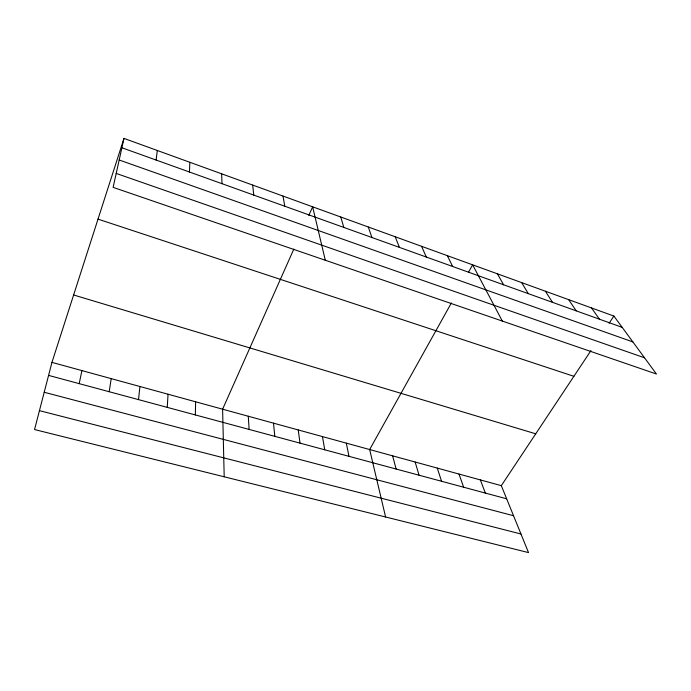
<?xml version="1.0" encoding="UTF-8"?>
<svg xmlns="http://www.w3.org/2000/svg" width="691" height="691" viewBox="0 0 691 691"><rect width="100%" height="100%" fill="white"/><g stroke="black" fill="none" stroke-linecap="round" stroke-linejoin="round"><path stroke-width="1.04" d="M195.363 414.945L195.605 401.782M189.438 172.007L189.87 162.29M167.239 407.362L168.051 394.224M138.511 399.623L139.928 386.511M156.088 160.036L157.323 150.491M109.178 391.719L111.216 378.633M79.206 383.643L81.901 370.592M123.974 138.399L113.117 187.356L656.45 374.021L613.884 316.055L123.974 138.399L51.955 362.378L34.55 429.552L528.529 552.601L501.32 485.661L51.955 362.378M293.83 249.105L222.606 409.193L224.195 476.79M308.808 215.428L312.643 206.816L325.306 260.257M451.387 302.952L369.659 449.539L385.595 516.998M468.438 272.358L472.635 264.834L502.331 321.073M501.32 485.661L590.943 350.622M609.134 323.224L613.884 316.055M39.447 410.653L520.971 534.005M44.207 392.263L513.551 515.736M48.577 375.394L506.676 498.816M73.626 294.979L535.732 433.81M98.018 219.133L573.901 376.31M116.209 173.424L644.53 357.791M119.189 159.992L632.896 341.941M121.901 147.762L622.185 327.353M591.505 307.936L599.425 319.182M568.676 299.661L576.199 310.846M545.389 291.213L552.498 302.338M521.636 282.602L528.313 293.658M497.382 273.809L503.609 284.787M447.362 255.67L452.631 266.484M421.562 246.316L426.312 257.043M395.209 236.754L399.415 247.387M480.349 479.9L485.358 493.08M458.997 474.043L463.661 487.233M368.277 226.994L371.931 237.514M437.265 468.083L441.558 481.273M415.136 462.011L419.057 475.209M340.767 217.017L343.824 227.425M392.609 455.827L396.133 469.034M346.295 443.121L348.99 456.336M283.008 196.071L284.787 206.238M322.481 436.591L324.735 449.798M298.218 429.94L300.024 443.138M252.69 185.076L253.761 195.104M273.498 423.151L274.819 436.349M248.294 416.241L249.123 429.431M221.647 173.821L221.992 183.694"/></g></svg>
